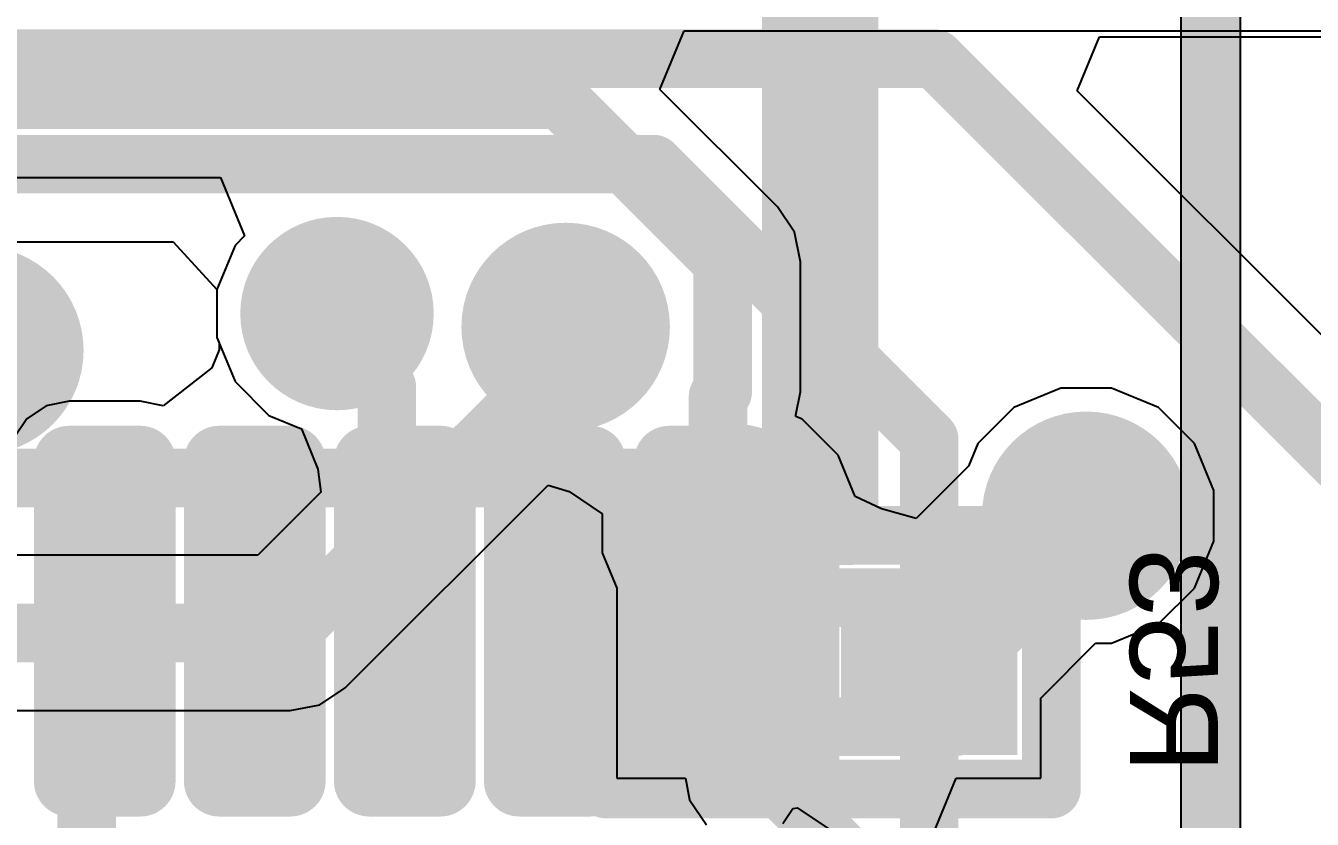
# Model space of a CAD drawing. Header units: inches. Extents: x 2.95 to 6.74, y 1.23 to 4.83.
# Drawn here: x 5.7999 to 6.0193, y 3.8762 to 4.0116 of the extents above; entities that cross this region are included whole.
import ezdxf

# ---------------------------------------------------------------- set-up
doc = ezdxf.new("R2010")
doc.units = ezdxf.units.IN
doc.header["$MEASUREMENT"] = 0
for name, color, linetype in [('Bottom Layer', 5, 'Continuous'), ('Bottom Overlay', 54, 'Continuous'), ('Bottom Paste', 16, 'Continuous'), ('Bottom Solder', 6, 'Continuous'), ('GND', 76, 'Continuous'), ('Mechanical 10', 56, 'Continuous'), ('Mechanical 12', 56, 'Continuous'), ('PWR', 16, 'Continuous'), ('Top Layer', 1, 'Continuous'), ('Top Overlay', 2, 'Continuous'), ('Top Paste', 8, 'Continuous'), ('Top Solder', 216, 'Continuous'), ('Via Holes', 16, 'Continuous')]:
    doc.layers.add(name, color=color, linetype=linetype)
doc.styles.add('Arial', font='', dxfattribs={"height": 0.2})
doc.styles.get('Arial').set_extended_font_data('Arial')

# ---------------------------------------------------------------- blocks, each defined once
blk = doc.blocks.new('SOP65P640X120_24N_2')
at = {"layer": 'Top Layer'}
h = blk.add_hatch(color=1, dxfattribs=at)
edge = h.paths.add_edge_path()
edge.add_arc((0.14031, 0.13469), 0.00202, 270, 360)
edge.add_line((0.14232, 0.13469), (0.14232, 0.1468))
edge.add_arc((0.14031, 0.1468), 0.00202, 0, 90)
edge.add_line((0.14031, 0.14882), (0.08568, 0.14882))
edge.add_arc((0.08568, 0.1468), 0.00202, 90, 180)
edge.add_line((0.08366, 0.1468), (0.08366, 0.13469))
edge.add_arc((0.08568, 0.13469), 0.00202, 180, 270)
edge.add_line((0.08568, 0.13268), (0.14031, 0.13268))
h = blk.add_hatch(color=1, dxfattribs=at)
edge = h.paths.add_edge_path()
edge.add_arc((0.14031, 0.1091), 0.00202, 270, 360)
edge.add_line((0.14232, 0.1091), (0.14232, 0.12121))
edge.add_arc((0.14031, 0.12121), 0.00202, 0, 90)
edge.add_line((0.14031, 0.12323), (0.08568, 0.12323))
edge.add_arc((0.08568, 0.12121), 0.00202, 90, 180)
edge.add_line((0.08366, 0.12121), (0.08366, 0.1091))
edge.add_arc((0.08568, 0.1091), 0.00202, 180, 270)
edge.add_line((0.08568, 0.10709), (0.14031, 0.10709))
h = blk.add_hatch(color=1, dxfattribs=at)
edge = h.paths.add_edge_path()
edge.add_arc((0.14031, 0.08351), 0.00202, 270, 360)
edge.add_line((0.14232, 0.08351), (0.14232, 0.09562))
edge.add_arc((0.14031, 0.09562), 0.00202, 0, 90)
edge.add_line((0.14031, 0.09764), (0.08568, 0.09764))
edge.add_arc((0.08568, 0.09562), 0.00202, 90, 180)
edge.add_line((0.08366, 0.09562), (0.08366, 0.08351))
edge.add_arc((0.08568, 0.08351), 0.00202, 180, 270)
edge.add_line((0.08568, 0.0815), (0.14031, 0.0815))
h = blk.add_hatch(color=1, dxfattribs=at)
edge = h.paths.add_edge_path()
edge.add_arc((0.14031, 0.05792), 0.00202, 270, 360)
edge.add_line((0.14232, 0.05792), (0.14232, 0.07003))
edge.add_arc((0.14031, 0.07003), 0.00202, 0, 90)
edge.add_line((0.14031, 0.07205), (0.08568, 0.07205))
edge.add_arc((0.08568, 0.07003), 0.00202, 90, 180)
edge.add_line((0.08366, 0.07003), (0.08366, 0.05792))
edge.add_arc((0.08568, 0.05792), 0.00202, 180, 270)
edge.add_line((0.08568, 0.05591), (0.14031, 0.05591))
h = blk.add_hatch(color=1, dxfattribs=at)
edge = h.paths.add_edge_path()
edge.add_arc((0.14031, 0.03233), 0.00202, 270, 360)
edge.add_line((0.14232, 0.03233), (0.14232, 0.04444))
edge.add_arc((0.14031, 0.04444), 0.00202, 0, 90)
edge.add_line((0.14031, 0.04646), (0.08568, 0.04646))
edge.add_arc((0.08568, 0.04444), 0.00202, 90, 180)
edge.add_line((0.08366, 0.04444), (0.08366, 0.03233))
edge.add_arc((0.08568, 0.03233), 0.00202, 180, 270)
edge.add_line((0.08568, 0.03031), (0.14031, 0.03031))
at = {"layer": 'Top Paste'}
h = blk.add_hatch(color=8, dxfattribs=at)
edge = h.paths.add_edge_path()
edge.add_arc((0.14031, 0.13469), 0.00202, 270, 360)
edge.add_line((0.14232, 0.13469), (0.14232, 0.1468))
edge.add_arc((0.14031, 0.1468), 0.00202, 0, 90)
edge.add_line((0.14031, 0.14882), (0.08568, 0.14882))
edge.add_arc((0.08568, 0.1468), 0.00202, 90, 180)
edge.add_line((0.08366, 0.1468), (0.08366, 0.13469))
edge.add_arc((0.08568, 0.13469), 0.00202, 180, 270)
edge.add_line((0.08568, 0.13268), (0.14031, 0.13268))
h = blk.add_hatch(color=8, dxfattribs=at)
edge = h.paths.add_edge_path()
edge.add_arc((0.14031, 0.1091), 0.00202, 270, 360)
edge.add_line((0.14232, 0.1091), (0.14232, 0.12121))
edge.add_arc((0.14031, 0.12121), 0.00202, 0, 90)
edge.add_line((0.14031, 0.12323), (0.08568, 0.12323))
edge.add_arc((0.08568, 0.12121), 0.00202, 90, 180)
edge.add_line((0.08366, 0.12121), (0.08366, 0.1091))
edge.add_arc((0.08568, 0.1091), 0.00202, 180, 270)
edge.add_line((0.08568, 0.10709), (0.14031, 0.10709))
h = blk.add_hatch(color=8, dxfattribs=at)
edge = h.paths.add_edge_path()
edge.add_arc((0.14031, 0.08351), 0.00202, 270, 360)
edge.add_line((0.14232, 0.08351), (0.14232, 0.09562))
edge.add_arc((0.14031, 0.09562), 0.00202, 0, 90)
edge.add_line((0.14031, 0.09764), (0.08568, 0.09764))
edge.add_arc((0.08568, 0.09562), 0.00202, 90, 180)
edge.add_line((0.08366, 0.09562), (0.08366, 0.08351))
edge.add_arc((0.08568, 0.08351), 0.00202, 180, 270)
edge.add_line((0.08568, 0.0815), (0.14031, 0.0815))
h = blk.add_hatch(color=8, dxfattribs=at)
edge = h.paths.add_edge_path()
edge.add_arc((0.14031, 0.05792), 0.00202, 270, 360)
edge.add_line((0.14232, 0.05792), (0.14232, 0.07003))
edge.add_arc((0.14031, 0.07003), 0.00202, 0, 90)
edge.add_line((0.14031, 0.07205), (0.08568, 0.07205))
edge.add_arc((0.08568, 0.07003), 0.00202, 90, 180)
edge.add_line((0.08366, 0.07003), (0.08366, 0.05792))
edge.add_arc((0.08568, 0.05792), 0.00202, 180, 270)
edge.add_line((0.08568, 0.05591), (0.14031, 0.05591))
h = blk.add_hatch(color=8, dxfattribs=at)
edge = h.paths.add_edge_path()
edge.add_arc((0.14031, 0.03233), 0.00202, 270, 360)
edge.add_line((0.14232, 0.03233), (0.14232, 0.04444))
edge.add_arc((0.14031, 0.04444), 0.00202, 0, 90)
edge.add_line((0.14031, 0.04646), (0.08568, 0.04646))
edge.add_arc((0.08568, 0.04444), 0.00202, 90, 180)
edge.add_line((0.08366, 0.04444), (0.08366, 0.03233))
edge.add_arc((0.08568, 0.03233), 0.00202, 180, 270)
edge.add_line((0.08568, 0.03031), (0.14031, 0.03031))
at = {"layer": 'Top Solder'}
h = blk.add_hatch(color=216, dxfattribs=at)
edge = h.paths.add_edge_path()
edge.add_arc((0.14031, 0.13469), 0.00603, 270, 360)
edge.add_line((0.14634, 0.13469), (0.14634, 0.1468))
edge.add_arc((0.14031, 0.1468), 0.00603, 0, 90)
edge.add_line((0.14031, 0.15283), (0.08568, 0.15283))
edge.add_arc((0.08568, 0.1468), 0.00603, 90, 180)
edge.add_line((0.07965, 0.1468), (0.07965, 0.13469))
edge.add_arc((0.08568, 0.13469), 0.00603, 180, 270)
edge.add_line((0.08568, 0.12866), (0.14031, 0.12866))
h = blk.add_hatch(color=216, dxfattribs=at)
edge = h.paths.add_edge_path()
edge.add_arc((0.14031, 0.1091), 0.00603, 270, 360)
edge.add_line((0.14634, 0.1091), (0.14634, 0.12121))
edge.add_arc((0.14031, 0.12121), 0.00603, 0, 90)
edge.add_line((0.14031, 0.12724), (0.08568, 0.12724))
edge.add_arc((0.08568, 0.12121), 0.00603, 90, 180)
edge.add_line((0.07965, 0.12121), (0.07965, 0.1091))
edge.add_arc((0.08568, 0.1091), 0.00603, 180, 270)
edge.add_line((0.08568, 0.10307), (0.14031, 0.10307))
h = blk.add_hatch(color=216, dxfattribs=at)
edge = h.paths.add_edge_path()
edge.add_arc((0.14031, 0.08351), 0.00603, 270, 360)
edge.add_line((0.14634, 0.08351), (0.14634, 0.09562))
edge.add_arc((0.14031, 0.09562), 0.00603, 0, 90)
edge.add_line((0.14031, 0.10165), (0.08568, 0.10165))
edge.add_arc((0.08568, 0.09562), 0.00603, 90, 180)
edge.add_line((0.07965, 0.09562), (0.07965, 0.08351))
edge.add_arc((0.08568, 0.08351), 0.00603, 180, 270)
edge.add_line((0.08568, 0.07748), (0.14031, 0.07748))
h = blk.add_hatch(color=216, dxfattribs=at)
edge = h.paths.add_edge_path()
edge.add_arc((0.14031, 0.05792), 0.00603, 270, 360)
edge.add_line((0.14634, 0.05792), (0.14634, 0.07003))
edge.add_arc((0.14031, 0.07003), 0.00603, 0, 90)
edge.add_line((0.14031, 0.07606), (0.08568, 0.07606))
edge.add_arc((0.08568, 0.07003), 0.00603, 90, 180)
edge.add_line((0.07965, 0.07003), (0.07965, 0.05792))
edge.add_arc((0.08568, 0.05792), 0.00603, 180, 270)
edge.add_line((0.08568, 0.05189), (0.14031, 0.05189))
h = blk.add_hatch(color=216, dxfattribs=at)
edge = h.paths.add_edge_path()
edge.add_arc((0.14031, 0.03233), 0.00603, 270, 360)
edge.add_line((0.14634, 0.03233), (0.14634, 0.04444))
edge.add_arc((0.14031, 0.04444), 0.00603, 0, 90)
edge.add_line((0.14031, 0.05047), (0.08568, 0.05047))
edge.add_arc((0.08568, 0.04444), 0.00603, 90, 180)
edge.add_line((0.07965, 0.04444), (0.07965, 0.03233))
edge.add_arc((0.08568, 0.03233), 0.00603, 180, 270)
edge.add_line((0.08568, 0.0263), (0.14031, 0.0263))
at = {"layer": 'Mechanical 10'}
for points in [[(0.08858, 0.15551, 0.01, 0.01, 0), (-0.08858, 0.15551, 0.01, 0.01, 0)], [(0.08858, -0.15551, 0.01, 0.01, 0), (0.08858, 0.15551, 0.01, 0.01, 0)]]:
    blk.add_lwpolyline(points, format="xyseb", dxfattribs=at)
blk.add_lwpolyline([(0.08608, 0.15551, 0.005, 0.005, 1), (0.09108, 0.15551, 0.005, 0.005, 1)], format="xyseb", close=True, dxfattribs=at)
blk.add_lwpolyline([(0.08608, 0.15551, 0.005, 0.005, 1), (0.09108, 0.15551, 0.005, 0.005, 1)], format="xyseb", close=True, dxfattribs=at)
at = {"layer": 'Mechanical 12'}
for points in [[(0.09843, 0.16535, 0.01, 0.01, 0), (-0.09843, 0.16535, 0.01, 0.01, 0)], [(0.09843, 0.15866, 0.01, 0.01, 0), (0.09843, 0.16535, 0.01, 0.01, 0)], [(0.15197, 0.15866, 0.01, 0.01, 0), (0.09843, 0.15866, 0.01, 0.01, 0)]]:
    blk.add_lwpolyline(points, format="xyseb", dxfattribs=at)
for points in [[(0.09593, 0.16535, 0.005, 0.005, 1), (0.10093, 0.16535, 0.005, 0.005, 1)], [(0.09593, 0.16535, 0.005, 0.005, 1), (0.10093, 0.16535, 0.005, 0.005, 1)], [(0.09593, 0.15866, 0.005, 0.005, 1), (0.10093, 0.15866, 0.005, 0.005, 1)], [(0.09593, 0.15866, 0.005, 0.005, 1), (0.10093, 0.15866, 0.005, 0.005, 1)]]:
    blk.add_lwpolyline(points, format="xyseb", close=True, dxfattribs=at)
at = {"layer": 'Top Overlay'}
blk.add_lwpolyline([(0.08858, 0.15591, 0.01, 0.01, 0), (-0.08858, 0.15591, 0.01, 0.01, 0)], format="xyseb", dxfattribs=at)
blk.add_lwpolyline([(0.08608, 0.15591, 0.005, 0.005, 1), (0.09108, 0.15591, 0.005, 0.005, 1)], format="xyseb", close=True, dxfattribs=at)
blk = doc.blocks.new('RESC1005X35N_B_51')
at = {"layer": 'Bottom Layer'}
for points in [[(-0.02815, 0.01181), (-0.0061, 0.01181), (-0.0061, -0.01181), (-0.02815, -0.01181)], [(0.0061, 0.01181), (0.02815, 0.01181), (0.02815, -0.01181), (0.0061, -0.01181)]]:
    blk.add_hatch(color=5, dxfattribs=at).paths.add_polyline_path(points)
at = {"layer": 'Bottom Paste'}
for points in [[(-0.02815, 0.01181), (-0.0061, 0.01181), (-0.0061, -0.01181), (-0.02815, -0.01181)], [(0.0061, 0.01181), (0.02815, 0.01181), (0.02815, -0.01181), (0.0061, -0.01181)]]:
    blk.add_hatch(color=16, dxfattribs=at).paths.add_polyline_path(points)
at = {"layer": 'Bottom Solder'}
for points in [[(-0.03217, 0.01583), (-0.00209, 0.01583), (-0.00209, -0.01583), (-0.03217, -0.01583)], [(0.00209, 0.01583), (0.03217, 0.01583), (0.03217, -0.01583), (0.00209, -0.01583)]]:
    blk.add_hatch(color=6, dxfattribs=at).paths.add_polyline_path(points)
at = {"layer": 'Mechanical 10'}
for points in [[(-0.02165, -0.01102, 0.01, 0.01, 0), (-0.02165, 0.01102, 0.01, 0.01, 0)], [(-0.02165, 0.01102, 0.01, 0.01, 0), (0.02165, 0.01102, 0.01, 0.01, 0)], [(0.02165, -0.01102, 0.01, 0.01, 0), (0.02165, 0.01102, 0.01, 0.01, 0)], [(-0.02165, -0.01102, 0.01, 0.01, 0), (0.02165, -0.01102, 0.01, 0.01, 0)]]:
    blk.add_lwpolyline(points, format="xyseb", dxfattribs=at)
for points in [[(-0.02415, 0.01102, 0.005, 0.005, 1), (-0.01915, 0.01102, 0.005, 0.005, 1)], [(-0.02415, 0.01102, 0.005, 0.005, 1), (-0.01915, 0.01102, 0.005, 0.005, 1)], [(0.01915, 0.01102, 0.005, 0.005, 1), (0.02415, 0.01102, 0.005, 0.005, 1)], [(0.01915, 0.01102, 0.005, 0.005, 1), (0.02415, 0.01102, 0.005, 0.005, 1)], [(-0.02415, -0.01102, 0.005, 0.005, 1), (-0.01915, -0.01102, 0.005, 0.005, 1)], [(-0.02415, -0.01102, 0.005, 0.005, 1), (-0.01915, -0.01102, 0.005, 0.005, 1)], [(0.01915, -0.01102, 0.005, 0.005, 1), (0.02415, -0.01102, 0.005, 0.005, 1)], [(0.01915, -0.01102, 0.005, 0.005, 1), (0.02415, -0.01102, 0.005, 0.005, 1)]]:
    blk.add_lwpolyline(points, format="xyseb", close=True, dxfattribs=at)
at = {"layer": 'Mechanical 12'}
for points in [[(-0.03799, 0.02165, 0.01, 0.01, 0), (0.03799, 0.02165, 0.01, 0.01, 0)], [(-0.03799, -0.02165, 0.01, 0.01, 0), (-0.03799, 0.02165, 0.01, 0.01, 0)], [(0.03799, -0.02165, 0.01, 0.01, 0), (0.03799, 0.02165, 0.01, 0.01, 0)], [(-0.03799, -0.02165, 0.01, 0.01, 0), (0.03799, -0.02165, 0.01, 0.01, 0)]]:
    blk.add_lwpolyline(points, format="xyseb", dxfattribs=at)
for points in [[(-0.04049, 0.02165, 0.005, 0.005, 1), (-0.03549, 0.02165, 0.005, 0.005, 1)], [(-0.04049, 0.02165, 0.005, 0.005, 1), (-0.03549, 0.02165, 0.005, 0.005, 1)], [(0.03549, 0.02165, 0.005, 0.005, 1), (0.04049, 0.02165, 0.005, 0.005, 1)], [(0.03549, 0.02165, 0.005, 0.005, 1), (0.04049, 0.02165, 0.005, 0.005, 1)], [(-0.04049, -0.02165, 0.005, 0.005, 1), (-0.03549, -0.02165, 0.005, 0.005, 1)], [(-0.04049, -0.02165, 0.005, 0.005, 1), (-0.03549, -0.02165, 0.005, 0.005, 1)], [(0.03549, -0.02165, 0.005, 0.005, 1), (0.04049, -0.02165, 0.005, 0.005, 1)], [(0.03549, -0.02165, 0.005, 0.005, 1), (0.04049, -0.02165, 0.005, 0.005, 1)]]:
    blk.add_lwpolyline(points, format="xyseb", close=True, dxfattribs=at)

msp = doc.modelspace()

# ---------------------------------------------------------------- hatches: boundary and pattern name
at = {"layer": 'Bottom Layer'}
h = msp.add_hatch(color=5, dxfattribs=at)
edge = h.paths.add_edge_path()
edge.add_arc((5.853, 3.9625), 0.0125, 0, 360)
h = msp.add_hatch(color=5, dxfattribs=at)
edge = h.paths.add_edge_path()
edge.add_arc((5.892, 3.96022), 0.01378, 0, 360)
h = msp.add_hatch(color=5, dxfattribs=at)
edge = h.paths.add_edge_path()
edge.add_arc((5.792, 3.95622), 0.01378, 0, 360)
h = msp.add_hatch(color=5, dxfattribs=at)
edge = h.paths.add_edge_path()
edge.add_arc((5.98078, 3.928), 0.01378, 0, 360)
h = msp.add_hatch(color=5, dxfattribs=at)
edge = h.paths.add_edge_path()
edge.add_arc((5.92001, 3.926), 0.01378, 0, 360)
at = {"layer": 'Bottom Solder'}
h = msp.add_hatch(color=6, dxfattribs=at)
edge = h.paths.add_edge_path()
edge.add_arc((5.853, 3.9625), 0.0165, 0, 360)
h = msp.add_hatch(color=6, dxfattribs=at)
edge = h.paths.add_edge_path()
edge.add_arc((5.892, 3.96022), 0.01778, 0, 360)
h = msp.add_hatch(color=6, dxfattribs=at)
edge = h.paths.add_edge_path()
edge.add_arc((5.792, 3.95622), 0.01778, 0, 360)
h = msp.add_hatch(color=6, dxfattribs=at)
edge = h.paths.add_edge_path()
edge.add_arc((5.98078, 3.928), 0.01778, 0, 360)
h = msp.add_hatch(color=6, dxfattribs=at)
edge = h.paths.add_edge_path()
edge.add_arc((5.92001, 3.926), 0.01778, 0, 360)
at = {"layer": 'GND'}
h = msp.add_hatch(color=76, dxfattribs=at)
edge = h.paths.add_edge_path()
edge.add_arc((5.853, 3.9625), 0.01591, 0, 360)
h = msp.add_hatch(color=76, dxfattribs=at)
edge = h.paths.add_edge_path()
edge.add_arc((5.892, 3.96022), 0.01591, 0, 360)
h = msp.add_hatch(color=76, dxfattribs=at)
edge = h.paths.add_edge_path()
edge.add_arc((5.98078, 3.928), 0.01591, 0, 360)
h = msp.add_hatch(color=76, dxfattribs=at)
edge = h.paths.add_edge_path()
edge.add_arc((5.92001, 3.926), 0.01591, 0, 360)
at = {"layer": 'PWR'}
h = msp.add_hatch(color=16, dxfattribs=at)
edge = h.paths.add_edge_path()
edge.add_arc((5.892, 3.96022), 0.01591, 0, 360)
h = msp.add_hatch(color=16, dxfattribs=at)
edge = h.paths.add_edge_path()
edge.add_arc((5.792, 3.95622), 0.01591, 0, 360)
h = msp.add_hatch(color=16, dxfattribs=at)
edge = h.paths.add_edge_path()
edge.add_arc((5.92001, 3.926), 0.01591, 0, 360)
at = {"layer": 'Top Layer'}
h = msp.add_hatch(color=1, dxfattribs=at)
edge = h.paths.add_edge_path()
edge.add_arc((5.853, 3.9625), 0.0125, 0, 360)
h = msp.add_hatch(color=1, dxfattribs=at)
edge = h.paths.add_edge_path()
edge.add_arc((5.892, 3.96022), 0.01378, 0, 360)
h = msp.add_hatch(color=1, dxfattribs=at)
edge = h.paths.add_edge_path()
edge.add_arc((5.792, 3.95622), 0.01378, 0, 360)
h = msp.add_hatch(color=1, dxfattribs=at)
edge = h.paths.add_edge_path()
edge.add_arc((5.98078, 3.928), 0.01378, 0, 360)
h = msp.add_hatch(color=1, dxfattribs=at)
edge = h.paths.add_edge_path()
edge.add_arc((5.92001, 3.926), 0.01378, 0, 360)
at = {"layer": 'Top Solder'}
h = msp.add_hatch(color=216, dxfattribs=at)
edge = h.paths.add_edge_path()
edge.add_arc((5.853, 3.9625), 0.0165, 0, 360)
h = msp.add_hatch(color=216, dxfattribs=at)
edge = h.paths.add_edge_path()
edge.add_arc((5.892, 3.96022), 0.01778, 0, 360)
h = msp.add_hatch(color=216, dxfattribs=at)
edge = h.paths.add_edge_path()
edge.add_arc((5.792, 3.95622), 0.01778, 0, 360)
h = msp.add_hatch(color=216, dxfattribs=at)
edge = h.paths.add_edge_path()
edge.add_arc((5.98078, 3.928), 0.01778, 0, 360)
h = msp.add_hatch(color=216, dxfattribs=at)
edge = h.paths.add_edge_path()
edge.add_arc((5.92001, 3.926), 0.01778, 0, 360)
at = {"layer": 'Via Holes'}
h = msp.add_hatch(color=7, dxfattribs=at)
edge = h.paths.add_edge_path()
edge.add_arc((5.853, 3.9625), 0.00591, 0, 360)
h = msp.add_hatch(color=7, dxfattribs=at)
edge = h.paths.add_edge_path()
edge.add_arc((5.892, 3.96022), 0.00591, 0, 360)
h = msp.add_hatch(color=7, dxfattribs=at)
edge = h.paths.add_edge_path()
edge.add_arc((5.98078, 3.928), 0.00591, 0, 360)
h = msp.add_hatch(color=7, dxfattribs=at)
edge = h.paths.add_edge_path()
edge.add_arc((5.92001, 3.926), 0.00591, 0, 360)

# ---------------------------------------------------------------- linework, layer by layer
at = {"layer": 'Bottom Layer'}
for p, q in [((5.90809, 4.00075), (5.91223, 4.01075)), ((5.91223, 4.01075), (6.13208, 4.01075)), ((5.92815, 3.98069), (5.90809, 4.00075)), ((5.66929, 3.98575), (5.83311, 3.98575)), ((5.83311, 3.98575), (5.83725, 3.97575)), ((5.93103, 3.97639), (5.92815, 3.98069)), ((5.93203, 3.97131), (5.93103, 3.97639)), ((5.83562, 3.97411), (5.8325, 3.96658)), ((5.83725, 3.97575), (5.83562, 3.97411)), ((5.93203, 3.94913), (5.93203, 3.97131)), ((5.8325, 3.96658), (5.8325, 3.95842)), ((5.8325, 3.95842), (5.83562, 3.95089)), ((5.83562, 3.95089), (5.84139, 3.94512)), ((5.97645, 3.94978), (5.96844, 3.94646)), ((5.98511, 3.94978), (5.97645, 3.94978)), ((5.99312, 3.94646), (5.98511, 3.94978)), ((5.93125, 3.94521), (5.93203, 3.94913)), ((5.96844, 3.94646), (5.96232, 3.94034)), ((5.99924, 3.94034), (5.99312, 3.94646)), ((5.84139, 3.94512), (5.84694, 3.94282)), ((5.93125, 3.94492), (5.93125, 3.94521)), ((5.93235, 3.94446), (5.93125, 3.94492)), ((5.93847, 3.93834), (5.93235, 3.94446)), ((5.84694, 3.94282), (5.84973, 3.93593)), ((5.96232, 3.94034), (5.9607, 3.93645)), ((6.00256, 3.93233), (5.99924, 3.94034)), ((5.9414, 3.93128), (5.93847, 3.93834)), ((5.84973, 3.93593), (5.85025, 3.932)), ((5.9607, 3.93645), (5.95179, 3.92753)), ((5.85437, 3.89863), (5.88899, 3.93324)), ((5.88899, 3.93324), (5.89258, 3.93211)), ((6.00256, 3.92367), (6.00256, 3.93233)), ((5.85025, 3.932), (5.83951, 3.92125)), ((5.89258, 3.93211), (5.89823, 3.92834)), ((5.94585, 3.92919), (5.9414, 3.93128)), ((5.89823, 3.92834), (5.89823, 3.92167)), ((5.95179, 3.92753), (5.94585, 3.92919)), ((5.99924, 3.91566), (6.00256, 3.92367)), ((5.83951, 3.92125), (5.641, 3.92125)), ((5.89823, 3.92167), (5.90072, 3.91564)), ((5.90072, 3.91564), (5.90072, 3.88319)), ((5.99312, 3.90954), (5.99924, 3.91566)), ((5.98511, 3.90622), (5.99312, 3.90954)), ((5.97302, 3.89686), (5.98239, 3.90622)), ((5.98239, 3.90622), (5.98511, 3.90622)), ((5.85007, 3.89575), (5.85437, 3.89863)), ((5.845, 3.89475), (5.85007, 3.89575)), ((5.97302, 3.88319), (5.97302, 3.89686)), ((5.7545, 3.89475), (5.845, 3.89475)), ((5.90072, 3.88319), (5.91242, 3.88319)), ((5.91242, 3.88319), (5.91315, 3.87953)), ((5.95479, 3.87395), (5.95862, 3.88319)), ((5.95862, 3.88319), (5.97302, 3.88319)), ((5.91315, 3.87953), (5.91603, 3.87523))]:
    msp.add_line(p, q, dxfattribs=at)
for points in [[(5.66929, 3.999, 0.01, 0.01, 0), (5.89109, 3.999, 0.01, 0.01, 0)], [(5.89109, 3.999, 0.01, 0.01, 0), (5.91878, 3.97131, 0.01, 0.01, 0)], [(5.91878, 3.94913, 0.01, 0.01, 0), (5.91878, 3.97131, 0.01, 0.01, 0)], [(5.892, 3.959, 0.01, 0.01, 0), (5.892, 3.96022, 0.01, 0.01, 0)], [(5.892, 3.959, 0.01, 0.01, 0), (5.894, 3.957, 0.01, 0.01, 0)], [(5.845, 3.908, 0.01, 0.01, 0), (5.894, 3.957, 0.01, 0.01, 0)], [(5.918, 3.94835, 0.01, 0.01, 0), (5.91878, 3.94913, 0.01, 0.01, 0)], [(5.918, 3.92801, 0.01, 0.01, 0), (5.918, 3.94835, 0.01, 0.01, 0)], [(5.97933, 3.92655, 0.02, 0.02, 0), (5.98078, 3.928, 0.02, 0.02, 0)], [(5.954, 3.90379, 0.02, 0.02, 0), (5.97677, 3.92655, 0.02, 0.02, 0)], [(5.97677, 3.92655, 0.02, 0.02, 0), (5.97933, 3.92655, 0.02, 0.02, 0)], [(5.918, 3.92801, 0.01, 0.01, 0), (5.92001, 3.926, 0.01, 0.01, 0)], [(5.92001, 3.903, 0.01, 0.01, 0), (5.92001, 3.92599, 0.01, 0.01, 0)], [(5.641, 3.908, 0.01, 0.01, 0), (5.845, 3.908, 0.01, 0.01, 0)], [(5.954, 3.903, 0.02, 0.02, 0), (5.954, 3.90379, 0.02, 0.02, 0)], [(5.91975, 3.903, 0.01, 0.01, 0), (5.9254, 3.89735, 0.01, 0.01, 0)], [(5.9254, 3.8846, 0.01, 0.01, 0), (5.9254, 3.89735, 0.01, 0.01, 0)], [(5.9254, 3.8846, 0.01, 0.01, 0), (6.03197, 3.77803, 0.01, 0.01, 0)]]:
    msp.add_lwpolyline(points, format="xyseb", dxfattribs=at)
for points in [[(5.88859, 3.999, 0.005, 0.005, 1), (5.89359, 3.999, 0.005, 0.005, 1)], [(5.88859, 3.999, 0.005, 0.005, 1), (5.89359, 3.999, 0.005, 0.005, 1)], [(5.91628, 3.97131, 0.005, 0.005, 1), (5.92128, 3.97131, 0.005, 0.005, 1)], [(5.91628, 3.97131, 0.005, 0.005, 1), (5.92128, 3.97131, 0.005, 0.005, 1)], [(5.8895, 3.96022, 0.005, 0.005, 1), (5.8945, 3.96022, 0.005, 0.005, 1)], [(5.8895, 3.959, 0.005, 0.005, 1), (5.8945, 3.959, 0.005, 0.005, 1)], [(5.8895, 3.959, 0.005, 0.005, 1), (5.8945, 3.959, 0.005, 0.005, 1)], [(5.8915, 3.957, 0.005, 0.005, 1), (5.8965, 3.957, 0.005, 0.005, 1)], [(5.8915, 3.957, 0.005, 0.005, 1), (5.8965, 3.957, 0.005, 0.005, 1)], [(5.9155, 3.94835, 0.005, 0.005, 1), (5.9205, 3.94835, 0.005, 0.005, 1)], [(5.9155, 3.94835, 0.005, 0.005, 1), (5.9205, 3.94835, 0.005, 0.005, 1)], [(5.91628, 3.94913, 0.005, 0.005, 1), (5.92128, 3.94913, 0.005, 0.005, 1)], [(5.91628, 3.94913, 0.005, 0.005, 1), (5.92128, 3.94913, 0.005, 0.005, 1)], [(5.97578, 3.928, 0.01, 0.01, 1), (5.98578, 3.928, 0.01, 0.01, 1)], [(5.97177, 3.92655, 0.01, 0.01, 1), (5.98177, 3.92655, 0.01, 0.01, 1)], [(5.97177, 3.92655, 0.01, 0.01, 1), (5.98177, 3.92655, 0.01, 0.01, 1)], [(5.97433, 3.92655, 0.01, 0.01, 1), (5.98433, 3.92655, 0.01, 0.01, 1)], [(5.97433, 3.92655, 0.01, 0.01, 1), (5.98433, 3.92655, 0.01, 0.01, 1)], [(5.9155, 3.92801, 0.005, 0.005, 1), (5.9205, 3.92801, 0.005, 0.005, 1)], [(5.9155, 3.92801, 0.005, 0.005, 1), (5.9205, 3.92801, 0.005, 0.005, 1)], [(5.91751, 3.926, 0.005, 0.005, 1), (5.92251, 3.926, 0.005, 0.005, 1)], [(5.91751, 3.92599, 0.005, 0.005, 1), (5.92251, 3.92599, 0.005, 0.005, 1)], [(5.8425, 3.908, 0.005, 0.005, 1), (5.8475, 3.908, 0.005, 0.005, 1)], [(5.8425, 3.908, 0.005, 0.005, 1), (5.8475, 3.908, 0.005, 0.005, 1)], [(5.949, 3.90379, 0.01, 0.01, 1), (5.959, 3.90379, 0.01, 0.01, 1)], [(5.949, 3.90379, 0.01, 0.01, 1), (5.959, 3.90379, 0.01, 0.01, 1)], [(5.949, 3.903, 0.01, 0.01, 1), (5.959, 3.903, 0.01, 0.01, 1)], [(5.91725, 3.903, 0.005, 0.005, 1), (5.92225, 3.903, 0.005, 0.005, 1)], [(5.91751, 3.903, 0.005, 0.005, 1), (5.92251, 3.903, 0.005, 0.005, 1)], [(5.9229, 3.89735, 0.005, 0.005, 1), (5.9279, 3.89735, 0.005, 0.005, 1)], [(5.9229, 3.89735, 0.005, 0.005, 1), (5.9279, 3.89735, 0.005, 0.005, 1)], [(5.9229, 3.8846, 0.005, 0.005, 1), (5.9279, 3.8846, 0.005, 0.005, 1)], [(5.9229, 3.8846, 0.005, 0.005, 1), (5.9279, 3.8846, 0.005, 0.005, 1)]]:
    msp.add_lwpolyline(points, format="xyseb", close=True, dxfattribs=at)
at = {"layer": 'GND'}
for p, q in [((5.9969, 4.04), (5.9969, 3.7161)), ((6.0071, 3.711), (6.0071, 4.04))]:
    msp.add_line(p, q, dxfattribs=at)
msp.add_lwpolyline([(6.002, 3.711, 0.01, 0.01, 0), (6.002, 4.04, 0.01, 0.01, 0)], format="xyseb", dxfattribs=at)
at = {"layer": 'Top Layer'}
for p, q in [((5.97924, 4.00051), (5.98307, 4.00975)), ((5.98307, 4.00975), (6.03851, 4.00975)), ((6.05437, 3.92537), (5.97924, 4.00051)), ((5.7394, 3.97475), (5.82506, 3.97475)), ((5.82506, 3.97475), (5.8325, 3.96658)), ((5.8325, 3.96658), (5.8325, 3.95842)), ((5.8325, 3.95842), (5.83288, 3.95752)), ((5.83288, 3.95752), (5.83288, 3.95631)), ((5.83288, 3.95631), (5.83164, 3.95324)), ((5.83164, 3.95324), (5.82335, 3.94676)), ((5.80342, 3.94676), (5.80011, 3.94454)), ((5.80733, 3.94753), (5.80342, 3.94676)), ((5.81944, 3.94753), (5.80733, 3.94753)), ((5.82335, 3.94676), (5.81944, 3.94753)), ((5.80011, 3.94454), (5.7979, 3.94123)), ((5.92902, 3.87547), (5.93075, 3.87805)), ((5.93075, 3.87805), (5.93147, 3.87813)), ((5.93147, 3.87813), (5.9386, 3.87344))]:
    msp.add_line(p, q, dxfattribs=at)
for points in [[(5.72646, 4.006, 0.01, 0.01, 0), (5.955, 4.006, 0.01, 0.01, 0)], [(5.955, 4.006, 0.01, 0.01, 0), (6.045, 3.916, 0.01, 0.01, 0)], [(5.73391, 3.988, 0.01, 0.01, 0), (5.907, 3.988, 0.01, 0.01, 0)], [(5.907, 3.988, 0.01, 0.01, 0), (5.954, 3.941, 0.01, 0.01, 0)], [(5.853, 3.95844, 0.01, 0.01, 0), (5.853, 3.9625, 0.01, 0.01, 0)], [(5.889, 3.963, 0.01, 0.01, 0), (5.89, 3.962, 0.01, 0.01, 0)], [(5.89, 3.908, 0.01, 0.01, 0), (5.89, 3.962, 0.01, 0.01, 0)], [(5.853, 3.95844, 0.01, 0.01, 0), (5.8615, 3.94995, 0.01, 0.01, 0)], [(5.8615, 3.8975, 0.01, 0.01, 0), (5.8615, 3.94995, 0.01, 0.01, 0)], [(5.954, 3.78849, 0.01, 0.01, 0), (5.954, 3.941, 0.01, 0.01, 0)], [(5.81031, 3.91231, 0.01, 0.01, 0), (5.814, 3.916, 0.01, 0.01, 0)], [(5.81031, 3.78631, 0.01, 0.01, 0), (5.81031, 3.91231, 0.01, 0.01, 0)], [(5.89016, 3.90816, 0.01, 0.01, 0), (5.89016, 3.91001, 0.01, 0.01, 0)], [(5.89, 3.908, 0.01, 0.01, 0), (5.89016, 3.90816, 0.01, 0.01, 0)], [(5.8615, 3.8975, 0.01, 0.01, 0), (5.864, 3.895, 0.01, 0.01, 0)]]:
    msp.add_lwpolyline(points, format="xyseb", dxfattribs=at)
for points in [[(5.9525, 4.006, 0.005, 0.005, 1), (5.9575, 4.006, 0.005, 0.005, 1)], [(5.9525, 4.006, 0.005, 0.005, 1), (5.9575, 4.006, 0.005, 0.005, 1)], [(5.9045, 3.988, 0.005, 0.005, 1), (5.9095, 3.988, 0.005, 0.005, 1)], [(5.9045, 3.988, 0.005, 0.005, 1), (5.9095, 3.988, 0.005, 0.005, 1)], [(5.8505, 3.9625, 0.005, 0.005, 1), (5.8555, 3.9625, 0.005, 0.005, 1)], [(5.8865, 3.963, 0.005, 0.005, 1), (5.8915, 3.963, 0.005, 0.005, 1)], [(5.8875, 3.962, 0.005, 0.005, 1), (5.8925, 3.962, 0.005, 0.005, 1)], [(5.8875, 3.962, 0.005, 0.005, 1), (5.8925, 3.962, 0.005, 0.005, 1)], [(5.8505, 3.95844, 0.005, 0.005, 1), (5.8555, 3.95844, 0.005, 0.005, 1)], [(5.8505, 3.95844, 0.005, 0.005, 1), (5.8555, 3.95844, 0.005, 0.005, 1)], [(5.859, 3.94995, 0.005, 0.005, 1), (5.864, 3.94995, 0.005, 0.005, 1)], [(5.859, 3.94995, 0.005, 0.005, 1), (5.864, 3.94995, 0.005, 0.005, 1)], [(5.9515, 3.941, 0.005, 0.005, 1), (5.9565, 3.941, 0.005, 0.005, 1)], [(5.9515, 3.941, 0.005, 0.005, 1), (5.9565, 3.941, 0.005, 0.005, 1)], [(5.8115, 3.916, 0.005, 0.005, 1), (5.8165, 3.916, 0.005, 0.005, 1)], [(5.80781, 3.91231, 0.005, 0.005, 1), (5.81281, 3.91231, 0.005, 0.005, 1)], [(5.80781, 3.91231, 0.005, 0.005, 1), (5.81281, 3.91231, 0.005, 0.005, 1)], [(5.88766, 3.91001, 0.005, 0.005, 1), (5.89266, 3.91001, 0.005, 0.005, 1)], [(5.8875, 3.908, 0.005, 0.005, 1), (5.8925, 3.908, 0.005, 0.005, 1)], [(5.8875, 3.908, 0.005, 0.005, 1), (5.8925, 3.908, 0.005, 0.005, 1)], [(5.88766, 3.90816, 0.005, 0.005, 1), (5.89266, 3.90816, 0.005, 0.005, 1)], [(5.88766, 3.90816, 0.005, 0.005, 1), (5.89266, 3.90816, 0.005, 0.005, 1)], [(5.859, 3.8975, 0.005, 0.005, 1), (5.864, 3.8975, 0.005, 0.005, 1)], [(5.859, 3.8975, 0.005, 0.005, 1), (5.864, 3.8975, 0.005, 0.005, 1)], [(5.8615, 3.895, 0.005, 0.005, 1), (5.8665, 3.895, 0.005, 0.005, 1)]]:
    msp.add_lwpolyline(points, format="xyseb", close=True, dxfattribs=at)

# ---------------------------------------------------------------- block references
at = {"rotation": 270}
msp.add_blockref('SOP65P640X120_24N_2', (5.775, 4.023), dxfattribs=at)
msp.add_blockref('RESC1005X35N_B_51', (5.93687, 3.903))

# ---------------------------------------------------------------- texts
at = {"layer": 'Bottom Overlay', "style": 'Arial', "text_generation_flag": 2}
msp.add_text('R53', height=0.015, rotation=270, dxfattribs=at).set_placement((5.98825, 3.88401))

doc.saveas('drawing.dxf')
